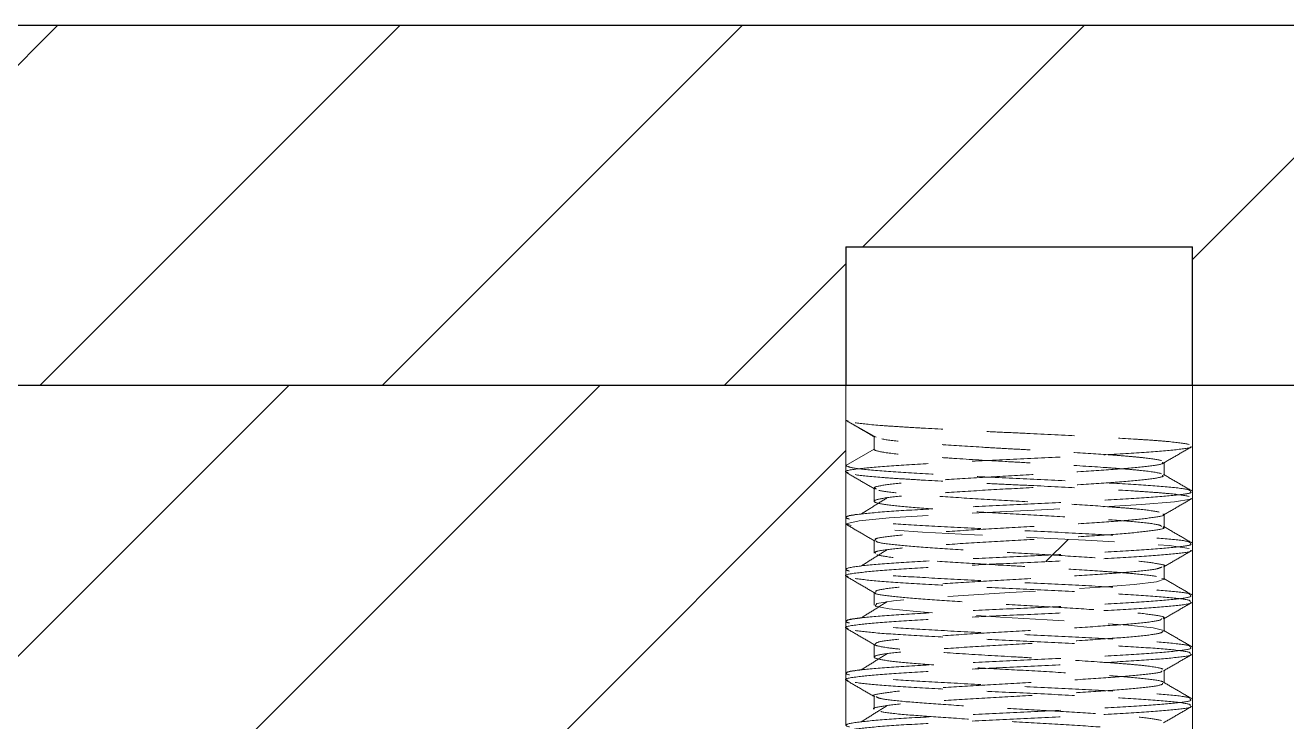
# Model space of a CAD drawing. Header units: millimetres. Extents: x 49 to 161, y 48 to 86.
# Drawn here: x 90.33 to 108.54, y 75.81 to 85.86 of the extents above; entities that cross this region are included whole.
import ezdxf

# ---------------------------------------------------------------- set-up
doc = ezdxf.new("R2010")
doc.units = ezdxf.units.MM
doc.linetypes.add('HIDDEN', pattern=[1.905, 1.27, -0.635])

msp = doc.modelspace()

# ---------------------------------------------------------------- hatches: boundary and pattern name
h = msp.add_hatch()
h.set_pattern_fill('ANSI31', color=256, scale=1.1)
h.paths.add_polyline_path([(160.714, 85.863), (48.692, 85.863), (48.692, 47.73), (160.714, 47.73)])
h.paths.add_polyline_path([(102.175, 80.663), (102.175, 82.663), (107.175, 82.663), (107.175, 80.663), (157.175, 80.663), (157.175, 50.663), (52.175, 50.663), (52.175, 80.663)], flags=16)
h = msp.add_hatch()
h.set_pattern_fill('ANSI31', color=256)
edge = h.paths.add_edge_path()
edge.add_spline(control_points=[(97.943, 74.92), (98.007, 74.963), (98.083, 75.006), (98.251, 75.093), (98.344, 75.136), (98.546, 75.221), (98.656, 75.263), (98.886, 75.343), (99.006, 75.381), (99.259, 75.454), (99.388, 75.487), (99.65, 75.547), (99.785, 75.573), (100.05, 75.616), (100.18, 75.632), (100.437, 75.655), (100.561, 75.66), (100.736, 75.66), (100.792, 75.659), (100.902, 75.653), (100.955, 75.648), (101.106, 75.631), (101.196, 75.615), (101.356, 75.572), (101.425, 75.545), (101.538, 75.486), (101.582, 75.453), (101.646, 75.381), (101.665, 75.342), (101.679, 75.262), (101.673, 75.22), (101.637, 75.135), (101.607, 75.092), (101.524, 75.006), (101.471, 74.963), (101.407, 74.92)], knot_values=[0, 0, 0, 0, 0.0625, 0.0625, 0.125, 0.125, 0.1875, 0.1875, 0.25, 0.25, 0.3125, 0.3125, 0.375, 0.375, 0.4375, 0.4375, 0.5, 0.5, 0.53125, 0.53125, 0.5625, 0.5625, 0.625, 0.625, 0.6875, 0.6875, 0.75, 0.75, 0.8125, 0.8125, 0.875, 0.875, 0.9375, 0.9375, 1, 1, 1, 1], degree=3, periodic=0)
edge.add_line((101.675, 75.291), (101.675, 72.663))
edge.add_line((101.675, 72.663), (102.175, 72.663))
edge.add_line((102.175, 72.663), (102.175, 72.757))
edge.add_line((102.175, 72.757), (102.175, 73.413))
edge.add_spline(control_points=[(102.175, 73.413), (102.164, 73.418), (102.165, 73.423), (102.175, 73.427)], knot_values=[0.937015, 0.937015, 0.937015, 0.937015, 0.97404, 0.97404, 0.97404, 0.97404], degree=3, periodic=0)
edge.add_spline(control_points=[(102.365, 73.46), (102.365, 73.46), (102.271, 73.449), (102.198, 73.438), (102.175, 73.427)], knot_values=[0.849205, 0.849205, 0.849205, 0.849205, 0.849252, 0.937015, 0.937015, 0.937015, 0.937015], degree=3, periodic=0)
edge.add_line((102.175, 73.427), (102.175, 73.507))
edge.add_spline(control_points=[(102.175, 73.507), (102.175, 73.507), (102.175, 73.507), (102.175, 73.507)], knot_values=[0.50672, 0.50672, 0.50672, 0.50672, 0.506912, 0.506912, 0.506912, 0.506912], degree=3, periodic=0)
edge.add_spline(control_points=[(102.175, 73.507), (102.175, 73.523), (102.295, 73.551), (102.761, 73.594), (103.188, 73.619), (103.423, 73.632), (103.423, 73.632)], knot_values=[0.337995, 0.337995, 0.337995, 0.337995, 0.401246, 0.45425, 0.506598, 0.50672, 0.50672, 0.50672, 0.50672], degree=3, periodic=0)
edge.add_spline(control_points=[(102.397, 73.558), (102.459, 73.597), (102.544, 73.65), (102.628, 73.703), (102.649, 73.716)], knot_values=[0.326628, 0.326628, 0.326628, 0.326628, 0.826649, 1, 1, 1, 1], degree=3, periodic=0)
edge.add_line((102.649, 73.716), (102.581, 73.73))
edge.add_line((102.581, 73.73), (102.581, 73.935))
edge.add_spline(control_points=[(102.607, 73.929), (102.604, 73.936), (102.597, 73.957), (102.835, 73.993), (103.269, 74.03), (103.861, 74.07), (104.537, 74.109), (105.229, 74.147), (105.774, 74.182), (106.053, 74.202), (106.147, 74.21)], knot_values=[0.228092, 0.228092, 0.228092, 0.228092, 0.292441, 0.400954, 0.507421, 0.61524, 0.723043, 0.829523, 0.938033, 1, 1, 1, 1], degree=3, periodic=0)
edge.add_line((106.147, 74.21), (105.84, 74.233))
edge.add_line((105.84, 74.233), (105.212, 74.273))
edge.add_line((105.212, 74.273), (104.539, 74.311))
edge.add_line((104.539, 74.311), (103.872, 74.351))
edge.add_line((103.872, 74.351), (103.291, 74.39))
edge.add_line((103.291, 74.39), (102.862, 74.428))
edge.add_line((102.862, 74.428), (102.647, 74.464))
edge.add_spline(control_points=[(102.647, 74.464), (102.626, 74.451), (102.543, 74.399), (102.459, 74.347), (102.397, 74.308)], knot_values=[0.334489, 0.334489, 0.334489, 0.334489, 0.49998, 1, 1, 1, 1], degree=3, periodic=0)
edge.add_spline(control_points=[(102.407, 74.308), (102.393, 74.307), (102.202, 74.29), (102.188, 74.273), (102.175, 74.257)], knot_values=[0, 0, 0, 0, 0.07601, 1, 1, 1, 1], degree=3, periodic=0)
edge.add_line((102.175, 74.257), (102.175, 74.913))
edge.add_spline(control_points=[(102.175, 74.913), (102.164, 74.918), (102.165, 74.923), (102.175, 74.927)], knot_values=[0.936937, 0.936937, 0.936937, 0.936937, 0.97391, 0.97391, 0.97391, 0.97391], degree=3, periodic=0)
edge.add_line((102.175, 74.927), (102.175, 75.007))
edge.add_line((102.175, 75.007), (102.175, 75.663))
edge.add_spline(control_points=[(102.175, 75.663), (102.164, 75.668), (102.165, 75.673), (102.175, 75.677)], knot_values=[0.936981, 0.936981, 0.936981, 0.936981, 0.973988, 0.973988, 0.973988, 0.973988], degree=3, periodic=0)
edge.add_line((102.175, 75.677), (102.175, 75.757))
edge.add_line((102.175, 75.757), (102.175, 76.413))
edge.add_spline(control_points=[(102.175, 76.413), (102.164, 76.418), (102.165, 76.423), (102.175, 76.427)], knot_values=[0.936963, 0.936963, 0.936963, 0.936963, 0.973962, 0.973962, 0.973962, 0.973962], degree=3, periodic=0)
edge.add_line((102.175, 76.427), (102.175, 76.507))
edge.add_line((102.175, 76.507), (102.175, 77.163))
edge.add_spline(control_points=[(102.175, 77.163), (102.164, 77.168), (102.165, 77.173), (102.175, 77.177)], knot_values=[0.937015, 0.937015, 0.937015, 0.937015, 0.97404, 0.97404, 0.97404, 0.97404], degree=3, periodic=0)
edge.add_spline(control_points=[(104.226, 77.33), (104.215, 77.329), (103.933, 77.316), (103.404, 77.287), (102.758, 77.25), (102.358, 77.212), (102.198, 77.188), (102.175, 77.177)], knot_values=[0.531656, 0.531656, 0.531656, 0.531656, 0.536155, 0.641404, 0.744682, 0.849252, 0.937015, 0.937015, 0.937015, 0.937015], degree=3, periodic=0)
edge.add_line((102.175, 77.177), (102.175, 77.257))
edge.add_line((102.175, 77.257), (102.175, 77.913))
edge.add_spline(control_points=[(102.175, 77.913), (102.164, 77.918), (102.165, 77.923), (102.175, 77.927)], knot_values=[0.936963, 0.936963, 0.936963, 0.936963, 0.973958, 0.973958, 0.973958, 0.973958], degree=3, periodic=0)
edge.add_spline(control_points=[(107.147, 78.268), (107.121, 78.256), (106.919, 78.231), (106.478, 78.195), (105.799, 78.156), (105.008, 78.115), (104.177, 78.079), (103.404, 78.037), (102.758, 78), (102.358, 77.962), (102.198, 77.938), (102.175, 77.927)], knot_values=[0.030823, 0.030823, 0.030823, 0.030823, 0.120334, 0.22423, 0.328124, 0.433141, 0.536098, 0.641342, 0.744614, 0.849178, 0.936963, 0.936963, 0.936963, 0.936963], degree=3, periodic=0)
edge.add_line((102.175, 77.927), (102.175, 77.933))
edge.add_spline(control_points=[(102.175, 77.927), (102.198, 77.938), (102.358, 77.962), (102.758, 78), (103.404, 78.037), (104.177, 78.079), (105.008, 78.115), (105.799, 78.156), (106.478, 78.195), (106.919, 78.231), (107.121, 78.256), (107.147, 78.268)], knot_values=[0.030823, 0.030823, 0.030823, 0.030823, 0.118609, 0.223173, 0.326445, 0.431688, 0.534645, 0.639662, 0.743557, 0.847452, 0.936963, 0.936963, 0.936963, 0.936963], degree=3, periodic=0)
edge.add_spline(control_points=[(107.147, 78.268), (107.149, 78.269), (107.15, 78.27), (107.152, 78.271)], knot_values=[0.951504, 0.951504, 0.951504, 0.951504, 0.965116, 0.965116, 0.965116, 0.965116], degree=3, periodic=0)
edge.add_spline(control_points=[(107.152, 78.271), (107.153, 78.272), (107.155, 78.274), (107.152, 78.277), (107.15, 78.279)], knot_values=[0, 0, 0, 0, 0.0069, 0.022218, 0.022218, 0.022218, 0.022218], degree=3, periodic=0)
edge.add_line((107.121, 78.312), (106.838, 78.351))
edge.add_line((106.838, 78.351), (106.325, 78.389))
edge.add_line((106.325, 78.389), (105.631, 78.429))
edge.add_line((105.631, 78.429), (104.835, 78.468))
edge.add_line((104.835, 78.468), (104.031, 78.507))
edge.add_line((104.031, 78.507), (103.418, 78.539))
edge.add_spline(control_points=[(103.418, 78.539), (103.339, 78.534), (103.091, 78.515), (102.771, 78.484), (102.577, 78.452), (102.6, 78.434), (102.607, 78.429)], knot_values=[0.704611, 0.704611, 0.704611, 0.704611, 0.749893, 0.853827, 0.958889, 1, 1, 1, 1], degree=3, periodic=0)
edge.add_line((103.418, 78.539), (103.282, 78.547))
edge.add_line((103.282, 78.547), (102.694, 78.585))
edge.add_line((102.694, 78.585), (102.307, 78.625))
edge.add_line((102.307, 78.625), (102.175, 78.663))
edge.add_line((102.175, 78.663), (102.175, 78.757))
edge.add_line((102.175, 78.757), (102.175, 79.413))
edge.add_spline(control_points=[(102.175, 79.413), (102.164, 79.418), (102.165, 79.423), (102.175, 79.427)], knot_values=[0.936981, 0.936981, 0.936981, 0.936981, 0.973988, 0.973988, 0.973988, 0.973988], degree=3, periodic=0)
edge.add_spline(control_points=[(102.364, 79.46), (102.27, 79.449), (102.197, 79.438), (102.175, 79.427)], knot_values=[0.849643, 0.849643, 0.849643, 0.849643, 0.936981, 0.936981, 0.936981, 0.936981], degree=3, periodic=0)
edge.add_line((102.175, 79.427), (102.175, 79.507))
edge.add_line((102.175, 79.507), (102.175, 80.163))
edge.add_line((102.175, 80.163), (102.175, 80.663))
edge.add_line((102.175, 80.663), (80.871, 80.663))
edge.add_line((80.871, 80.663), (80.871, 79.051))
edge.add_spline(control_points=[(80.871, 79.163), (80.871, 79.064), (80.863, 78.967), (80.835, 78.775), (80.813, 78.68), (80.756, 78.498), (80.722, 78.412), (80.64, 78.249), (80.592, 78.172), (80.489, 78.034), (80.433, 77.972), (80.311, 77.862), (80.247, 77.815), (80.047, 77.703), (79.903, 77.663), (79.759, 77.663)], knot_values=[0, 0, 0, 0, 0.125, 0.125, 0.25, 0.25, 0.375, 0.375, 0.5, 0.5, 0.625, 0.625, 0.75, 0.75, 1, 1, 1, 1], degree=3, periodic=0)
edge.add_line((79.759, 77.663), (78.345, 77.663))
edge.add_line((78.345, 77.663), (68.425, 77.663))
edge.add_line((68.425, 77.663), (68.425, 64.663))
edge.add_line((68.425, 64.663), (73.425, 64.663))
edge.add_spline(control_points=[(73.425, 64.663), (73.7, 64.75), (74.33, 64.949), (75.183, 65.221), (75.999, 65.482), (76.747, 65.723), (77.579, 65.992), (78.52, 66.298), (79.457, 66.605), (80.314, 66.889), (81.029, 67.126), (81.725, 67.358), (82.607, 67.653), (83.582, 67.981), (84.532, 68.303), (85.363, 68.586), (86.319, 68.912), (87.339, 69.262), (88.311, 69.596), (89.081, 69.861), (89.828, 70.119), (90.638, 70.4), (91.3, 70.629), (91.68, 70.761), (91.75, 70.785)], knot_values=[0.229022, 0.229022, 0.229022, 0.229022, 0.263589, 0.308157, 0.336215, 0.366021, 0.402236, 0.440909, 0.484435, 0.520237, 0.548985, 0.574488, 0.608142, 0.66028, 0.697514, 0.728245, 0.765294, 0.8184, 0.857282, 0.888313, 0.915847, 0.951777, 0.99088, 0.999813, 0.999813, 0.999813, 0.999813], degree=3, periodic=0)
edge.add_spline(control_points=[(91.75, 70.785), (91.939, 70.912), (92.128, 71.039), (92.942, 71.584), (93.566, 72.003), (94.816, 72.84), (95.441, 73.257), (96.379, 73.882), (96.692, 74.091), (97.317, 74.506), (97.63, 74.713), (97.943, 74.92)], knot_values=[0.000003, 0.000003, 0.000003, 0.000003, 0.075562, 0.075562, 0.325562, 0.325562, 0.575562, 0.575562, 0.700562, 0.700562, 0.825559, 0.825559, 0.825559, 0.825559], degree=3, periodic=0)

# ---------------------------------------------------------------- linework, layer by layer
at = {"color": 7, "linetype": 'Continuous', "lineweight": 25}
for p, q in [((102.175, 82.663), (102.175, 80.663)), ((102.175, 82.663), (107.175, 82.663)), ((107.175, 80.663), (107.175, 82.663)), ((157.175, 80.663), (52.175, 80.663))]:
    msp.add_line(p, q, dxfattribs=at)
at = {"color": 7, "linetype": 'HIDDEN', "lineweight": 18}
for p, q in [((102.175, 80.663), (102.175, 80.163)), ((107.175, 79.788), (107.175, 80.663)), ((102.175, 80.163), (102.208, 80.154)), ((102.175, 80.163), (102.175, 79.507)), ((102.581, 79.929), (102.175, 80.163)), ((102.581, 79.929), (102.613, 79.918)), ((102.581, 79.741), (102.581, 79.929)), ((107.175, 79.132), (107.175, 79.788)), ((102.175, 79.507), (102.581, 79.741)), ((102.175, 79.507), (102.175, 79.413)), ((102.175, 79.413), (102.175, 78.757)), ((106.769, 79.366), (106.769, 79.554)), ((102.581, 79.179), (102.581, 78.991)), ((102.581, 79.179), (102.581, 78.991)), ((107.175, 79.038), (107.175, 79.132)), ((107.175, 78.382), (107.175, 79.038)), ((102.175, 78.757), (102.175, 78.663)), ((102.175, 78.663), (102.208, 78.654)), ((102.175, 78.663), (102.175, 78.007)), ((106.769, 78.616), (106.769, 78.804)), ((102.581, 78.429), (102.581, 78.241)), ((102.581, 78.429), (102.581, 78.241)), ((107.175, 78.288), (107.175, 78.382)), ((107.175, 77.632), (107.175, 78.288)), ((102.175, 78.007), (102.175, 77.913)), ((106.769, 77.866), (106.769, 78.054)), ((102.175, 77.913), (102.175, 77.257)), ((102.581, 77.679), (102.581, 77.491)), ((102.581, 77.679), (102.581, 77.491)), ((107.175, 77.538), (107.175, 77.632)), ((107.175, 76.882), (107.175, 77.538)), ((102.175, 77.257), (102.175, 77.163)), ((106.769, 77.116), (106.769, 77.304)), ((102.175, 77.163), (102.175, 76.507)), ((102.581, 76.929), (102.581, 76.741)), ((102.581, 76.929), (102.581, 76.741)), ((107.175, 76.788), (107.175, 76.882)), ((107.175, 76.132), (107.175, 76.788)), ((102.175, 76.507), (102.175, 76.413)), ((106.769, 76.366), (106.769, 76.554)), ((102.175, 76.413), (102.175, 75.757)), ((102.581, 76.179), (102.581, 75.991)), ((102.581, 76.179), (102.581, 75.991)), ((107.175, 76.038), (107.175, 76.132)), ((107.175, 75.382), (107.175, 76.038))]:
    msp.add_line(p, q, dxfattribs=at)
msp.add_lwpolyline([(48.692, 85.863), (160.714, 85.863), (160.714, 47.73), (48.692, 47.73)], close=True)
at = {"color": 7, "linetype": 'HIDDEN', "lineweight": 18, "flags": 128}
for points in [[(107.15, 79.029), (107.154, 79.023), (106.916, 78.983), (106.443, 78.945), (105.782, 78.906), (104.996, 78.866), (104.192, 78.828), (103.422, 78.788), (102.797, 78.75), (102.365, 78.71), (102.175, 78.663), (102.307, 78.625), (102.694, 78.585), (103.282, 78.547), (104.031, 78.507), (104.835, 78.468), (105.631, 78.429), (106.325, 78.389), (106.838, 78.351), (107.127, 78.311), (107.127, 78.311)], [(106.736, 77.878), (106.769, 77.866), (106.658, 77.828), (106.334, 77.788), (105.842, 77.75), (105.214, 77.71), (104.541, 77.672), (103.874, 77.632), (103.292, 77.593), (102.863, 77.555), (102.62, 77.514), (102.598, 77.477), (102.797, 77.437), (103.193, 77.398), (103.746, 77.359), (104.404, 77.319), (105.078, 77.281), (105.724, 77.241), (106.247, 77.203), (106.609, 77.163), (106.764, 77.124), (106.764, 77.124)]]:
    msp.add_lwpolyline(points, dxfattribs=at)
at = {"color": 7, "linetype": 'HIDDEN', "lineweight": 18}
for points, knots in [([(102.183, 80.154), (102.251, 80.115), (102.387, 80.036), (102.522, 79.957), (102.59, 79.918)], [0, 0, 0, 0, 0.500132, 1, 1, 1, 1]), ([(102.307, 80.125), (102.395, 80.111), (102.528, 80.097), (102.777, 80.078), (102.867, 80.072), (103.062, 80.06), (103.168, 80.053), (103.509, 80.034), (103.765, 80.02), (104.164, 80), (104.299, 79.993), (104.568, 79.981), (104.701, 79.975), (105.103, 79.956), (105.376, 79.942), (105.886, 79.915), (106.123, 79.902), (106.426, 79.883), (106.519, 79.877), (106.69, 79.865), (106.769, 79.858), (106.976, 79.838), (107.075, 79.824), (107.127, 79.811)], [0, 0, 0, 0, 0.125, 0.125, 0.1875, 0.1875, 0.25, 0.25, 0.375, 0.375, 0.4375, 0.4375, 0.5, 0.5, 0.625, 0.625, 0.75, 0.75, 0.8125, 0.8125, 0.875, 0.875, 1, 1, 1, 1]), ([(107.15, 79.779), (107.152, 79.777), (107.168, 79.762), (106.942, 79.733), (106.478, 79.695), (105.799, 79.656), (105.008, 79.615), (104.177, 79.579), (103.404, 79.537), (102.758, 79.5), (102.308, 79.457), (102.12, 79.426), (102.195, 79.407), (102.208, 79.404)], [0, 0, 0, 0, 0.015314, 0.120334, 0.224233, 0.328131, 0.433152, 0.536112, 0.64136, 0.744635, 0.849203, 0.973988, 1, 1, 1, 1]), ([(106.729, 79.577), (106.685, 79.59), (106.602, 79.604), (106.429, 79.624), (106.363, 79.63), (106.219, 79.643), (106.142, 79.649), (105.888, 79.668), (105.69, 79.681), (105.262, 79.708), (105.034, 79.722), (104.696, 79.74), (104.585, 79.746), (104.36, 79.759), (104.247, 79.765), (103.913, 79.786), (103.698, 79.799), (103.413, 79.819), (103.324, 79.825), (103.16, 79.838), (103.085, 79.844), (102.877, 79.863), (102.765, 79.877), (102.691, 79.89)], [0, 0, 0, 0, 0.125, 0.125, 0.1875, 0.1875, 0.25, 0.25, 0.375, 0.375, 0.5, 0.5, 0.5625, 0.5625, 0.625, 0.625, 0.75, 0.75, 0.8125, 0.8125, 0.875, 0.875, 1, 1, 1, 1]), ([(106.759, 79.543), (106.827, 79.582), (106.963, 79.661), (107.099, 79.74), (107.167, 79.779)], [0, 0, 0, 0, 0.499869, 1, 1, 1, 1]), ([(106.729, 79.389), (106.679, 79.404), (106.58, 79.42), (106.372, 79.442), (106.293, 79.449), (106.122, 79.463), (106.028, 79.47), (105.72, 79.492), (105.48, 79.507), (105.105, 79.53), (104.978, 79.537), (104.724, 79.551), (104.6, 79.558), (104.219, 79.579), (103.963, 79.595), (103.615, 79.618), (103.505, 79.625), (103.302, 79.64), (103.209, 79.646), (102.955, 79.667), (102.814, 79.682), (102.627, 79.713), (102.581, 79.728), (102.581, 79.741)], [0, 0, 0, 0, 0.125, 0.125, 0.1875, 0.1875, 0.25, 0.25, 0.375, 0.375, 0.4375, 0.4375, 0.5, 0.5, 0.625, 0.625, 0.6875, 0.6875, 0.75, 0.75, 0.875, 0.875, 1, 1, 1, 1]), ([(102.175, 79.507), (102.2, 79.494), (102.253, 79.469), (102.658, 79.428), (103.261, 79.391), (104.015, 79.35), (104.841, 79.312), (105.648, 79.273), (106.355, 79.233), (106.868, 79.196), (107.138, 79.163), (107.137, 79.146), (107.136, 79.142)], [0, 0, 0, 0, 0.106764, 0.21468, 0.320479, 0.428629, 0.534751, 0.642203, 0.749656, 0.855778, 0.963927, 1, 1, 1, 1]), ([(102.183, 79.404), (102.251, 79.365), (102.387, 79.286), (102.522, 79.207), (102.59, 79.168)], [0, 0, 0, 0, 0.500131, 1, 1, 1, 1]), ([(106.743, 79.554), (106.749, 79.549), (106.772, 79.531), (106.578, 79.499), (106.184, 79.46), (105.616, 79.422), (104.954, 79.381), (104.258, 79.344), (103.61, 79.303), (103.07, 79.266), (102.712, 79.226), (102.552, 79.193), (102.601, 79.174), (102.618, 79.168)], [0, 0, 0, 0, 0.039618, 0.141558, 0.242408, 0.343257, 0.445197, 0.545135, 0.647296, 0.747539, 0.849039, 0.950541, 1, 1, 1, 1]), ([(102.307, 79.375), (102.395, 79.361), (102.528, 79.347), (102.777, 79.328), (102.867, 79.322), (103.062, 79.31), (103.168, 79.303), (103.509, 79.284), (103.765, 79.27), (104.164, 79.25), (104.299, 79.243), (104.568, 79.231), (104.701, 79.225), (105.103, 79.206), (105.376, 79.192), (105.886, 79.165), (106.123, 79.152), (106.426, 79.133), (106.519, 79.127), (106.69, 79.115), (106.769, 79.108), (106.976, 79.088), (107.075, 79.074), (107.127, 79.061)], [0, 0, 0, 0, 0.125, 0.125, 0.1875, 0.1875, 0.25, 0.25, 0.375, 0.375, 0.4375, 0.4375, 0.5, 0.5, 0.625, 0.625, 0.75, 0.75, 0.8125, 0.8125, 0.875, 0.875, 1, 1, 1, 1]), ([(106.742, 79.367), (106.749, 79.362), (106.772, 79.344), (106.578, 79.311), (106.184, 79.273), (105.616, 79.234), (104.954, 79.193), (104.258, 79.157), (103.61, 79.115), (103.072, 79.078), (102.705, 79.038), (102.548, 78.999), (102.616, 78.961), (102.901, 78.92), (103.377, 78.883), (103.988, 78.842), (104.674, 78.804), (105.36, 78.765), (105.974, 78.725), (106.44, 78.688), (106.707, 78.654), (106.725, 78.634), (106.731, 78.628)], [0, 0, 0, 0, 0.020832, 0.074184, 0.126966, 0.179747, 0.2331, 0.285404, 0.338872, 0.391336, 0.444458, 0.497581, 0.550045, 0.603513, 0.655817, 0.709169, 0.761952, 0.814732, 0.868085, 0.920389, 0.973857, 1, 1, 1, 1]), ([(107.166, 79.142), (107.098, 79.181), (106.962, 79.26), (106.826, 79.339), (106.758, 79.378)], [0, 0, 0, 0, 0.5001315, 1, 1, 1, 1]), ([(107.143, 79.132), (107.151, 79.127), (107.179, 79.109), (106.948, 79.077), (106.477, 79.038), (105.799, 79), (105.008, 78.959), (104.177, 78.922), (103.403, 78.881), (102.761, 78.844), (102.295, 78.801), (102.121, 78.76), (102.265, 78.719), (102.655, 78.678), (103.262, 78.641), (104.015, 78.6), (104.841, 78.562), (105.648, 78.523), (106.355, 78.483), (106.868, 78.446), (107.138, 78.413), (107.137, 78.396), (107.136, 78.392)], [0, 0, 0, 0, 0.020786, 0.074018, 0.126683, 0.179347, 0.23258, 0.284769, 0.338117, 0.390465, 0.443469, 0.50672, 0.559384, 0.612617, 0.664806, 0.718154, 0.770502, 0.823506, 0.87651, 0.928858, 0.982206, 1, 1, 1, 1]), ([(102.772, 79.043), (102.709, 79.004), (102.585, 78.925), (102.459, 78.847), (102.397, 78.808)], [0, 0, 0, 0, 0.4999797, 1, 1, 1, 1]), ([(106.698, 78.835), (106.639, 78.848), (106.541, 78.862), (106.35, 78.882), (106.278, 78.888), (106.125, 78.9), (106.042, 78.906), (105.772, 78.926), (105.565, 78.939), (105.127, 78.966), (104.897, 78.979), (104.452, 79.003), (104.222, 79.017), (103.784, 79.044), (103.577, 79.057), (103.306, 79.077), (103.224, 79.083), (103.071, 79.095), (102.999, 79.101), (102.808, 79.121), (102.71, 79.135), (102.651, 79.148)], [0, 0, 0, 0, 0.125, 0.125, 0.1875, 0.1875, 0.25, 0.25, 0.375, 0.375, 0.5, 0.5, 0.625, 0.625, 0.75, 0.75, 0.8125, 0.8125, 0.875, 0.875, 1, 1, 1, 1]), ([(106.759, 78.793), (106.827, 78.832), (106.963, 78.911), (107.099, 78.99), (107.167, 79.029)], [0, 0, 0, 0, 0.499869, 1, 1, 1, 1]), ([(102.407, 78.808), (102.393, 78.807), (102.202, 78.79), (102.188, 78.773), (102.175, 78.757)], [0, 0, 0, 0, 0.07601, 1, 1, 1, 1]), ([(106.751, 78.804), (106.757, 78.802), (106.79, 78.786), (106.632, 78.757), (106.281, 78.717), (105.739, 78.68), (105.092, 78.639), (104.396, 78.602), (103.733, 78.561), (103.165, 78.523), (102.771, 78.484), (102.577, 78.452), (102.6, 78.434), (102.607, 78.429)], [0, 0, 0, 0, 0.020081, 0.124688, 0.229298, 0.332608, 0.437897, 0.540894, 0.645954, 0.749893, 0.853827, 0.958889, 1, 1, 1, 1]), ([(102.183, 78.654), (102.251, 78.615), (102.387, 78.536), (102.522, 78.457), (102.59, 78.418)], [0, 0, 0, 0, 0.500131, 1, 1, 1, 1]), ([(106.751, 78.617), (106.757, 78.614), (106.79, 78.599), (106.632, 78.57), (106.281, 78.53), (105.739, 78.492), (105.092, 78.451), (104.396, 78.414), (103.733, 78.374), (103.165, 78.335), (102.771, 78.297), (102.577, 78.264), (102.6, 78.246), (102.607, 78.241)], [0, 0, 0, 0, 0.020291, 0.124896, 0.229504, 0.332811, 0.438098, 0.541093, 0.646151, 0.750088, 0.85402, 0.95908, 1, 1, 1, 1]), ([(107.166, 78.392), (107.098, 78.431), (106.962, 78.51), (106.826, 78.589), (106.758, 78.628)], [0, 0, 0, 0, 0.500131, 1, 1, 1, 1]), ([(107.143, 78.382), (107.151, 78.377), (107.179, 78.359), (106.948, 78.327), (106.477, 78.288), (105.799, 78.25), (105.008, 78.209), (104.177, 78.172), (103.403, 78.131), (102.761, 78.094), (102.295, 78.051), (102.121, 78.01), (102.265, 77.969), (102.655, 77.928), (103.262, 77.891), (104.015, 77.85), (104.841, 77.812), (105.648, 77.773), (106.355, 77.733), (106.868, 77.696), (107.138, 77.663), (107.137, 77.646), (107.136, 77.642)], [0, 0, 0, 0, 0.020786, 0.074018, 0.126683, 0.179347, 0.23258, 0.284769, 0.338117, 0.390465, 0.443469, 0.50672, 0.559384, 0.612617, 0.664806, 0.718154, 0.770502, 0.823506, 0.87651, 0.928858, 0.982206, 1, 1, 1, 1]), ([(102.613, 78.418), (102.613, 78.414), (102.613, 78.397), (102.838, 78.365), (103.266, 78.328), (103.859, 78.288), (104.534, 78.249), (105.227, 78.211), (105.856, 78.17), (106.37, 78.133), (106.676, 78.092), (106.805, 78.067), (106.769, 78.054), (106.769, 78.054)], [0, 0, 0, 0, 0.032052, 0.140644, 0.247199, 0.355087, 0.46298, 0.569531, 0.678124, 0.784353, 0.892709, 0.999911, 1, 1, 1, 1]), ([(107.15, 78.279), (107.152, 78.277), (107.168, 78.262), (106.942, 78.233), (106.478, 78.195), (105.799, 78.156), (105.008, 78.115), (104.177, 78.079), (103.404, 78.037), (102.758, 78), (102.308, 77.957), (102.12, 77.926), (102.195, 77.907), (102.208, 77.904)], [0, 0, 0, 0, 0.015318, 0.120334, 0.22423, 0.328124, 0.433141, 0.536098, 0.641342, 0.744614, 0.849178, 0.973958, 1, 1, 1, 1]), ([(102.772, 78.293), (102.709, 78.254), (102.585, 78.175), (102.459, 78.097), (102.397, 78.058)], [0, 0, 0, 0, 0.4999797, 1, 1, 1, 1]), ([(106.658, 77.905), (106.584, 77.919), (106.472, 77.932), (106.264, 77.952), (106.189, 77.958), (106.025, 77.97), (105.936, 77.976), (105.651, 77.996), (105.436, 78.01), (105.102, 78.03), (104.989, 78.037), (104.763, 78.049), (104.652, 78.055), (104.315, 78.074), (104.087, 78.087), (103.659, 78.114), (103.461, 78.128), (103.207, 78.147), (103.13, 78.153), (102.986, 78.165), (102.92, 78.172), (102.747, 78.192), (102.664, 78.206), (102.62, 78.219)], [0, 0, 0, 0, 0.125, 0.125, 0.1875, 0.1875, 0.25, 0.25, 0.375, 0.375, 0.4375, 0.4375, 0.5, 0.5, 0.625, 0.625, 0.75, 0.75, 0.8125, 0.8125, 0.875, 0.875, 1, 1, 1, 1]), ([(106.759, 78.043), (106.827, 78.082), (106.963, 78.161), (107.099, 78.24), (107.167, 78.279)], [0, 0, 0, 0, 0.499869, 1, 1, 1, 1]), ([(106.736, 78.043), (106.719, 78.034), (106.678, 78.012), (106.362, 77.975), (105.86, 77.938), (105.228, 77.897), (104.536, 77.859), (103.86, 77.82), (103.268, 77.78), (102.834, 77.742), (102.597, 77.707), (102.604, 77.686), (102.607, 77.679)], [0, 0, 0, 0, 0.075819, 0.184097, 0.290246, 0.398757, 0.505233, 0.613041, 0.720854, 0.827326, 0.935838, 1, 1, 1, 1]), ([(102.183, 77.904), (102.251, 77.865), (102.387, 77.786), (102.522, 77.707), (102.59, 77.668)], [0, 0, 0, 0, 0.500131, 1, 1, 1, 1]), ([(102.307, 77.875), (102.42, 77.861), (102.644, 77.834), (103.265, 77.797), (104.014, 77.756), (104.841, 77.719), (105.648, 77.679), (106.354, 77.639), (106.872, 77.602), (107.155, 77.566), (107.146, 77.546), (107.143, 77.538)], [0, 0, 0, 0, 0.117195, 0.232091, 0.34954, 0.464787, 0.581478, 0.698169, 0.813416, 0.930864, 1, 1, 1, 1]), ([(107.166, 77.642), (107.098, 77.681), (106.962, 77.76), (106.826, 77.839), (106.758, 77.878)], [0, 0, 0, 0, 0.500131, 1, 1, 1, 1]), ([(107.143, 77.632), (107.151, 77.627), (107.179, 77.609), (106.948, 77.577), (106.477, 77.538), (105.799, 77.5), (105.008, 77.459), (104.177, 77.422), (103.403, 77.381), (102.761, 77.344), (102.295, 77.301), (102.121, 77.26), (102.265, 77.219), (102.655, 77.178), (103.262, 77.141), (104.015, 77.1), (104.841, 77.062), (105.648, 77.023), (106.355, 76.983), (106.868, 76.946), (107.138, 76.913), (107.137, 76.896), (107.136, 76.892)], [0, 0, 0, 0, 0.020786, 0.074018, 0.126683, 0.179347, 0.23258, 0.284769, 0.338117, 0.390465, 0.443469, 0.50672, 0.559384, 0.612617, 0.664806, 0.718154, 0.770502, 0.823506, 0.87651, 0.928858, 0.982206, 1, 1, 1, 1]), ([(102.6, 77.668), (102.599, 77.667), (102.588, 77.652), (102.776, 77.624), (103.163, 77.585), (103.733, 77.547), (104.395, 77.506), (105.091, 77.469), (105.738, 77.428), (106.28, 77.391), (106.632, 77.351), (106.79, 77.322), (106.757, 77.306), (106.751, 77.304)], [0, 0, 0, 0, 0.010451, 0.118826, 0.226047, 0.333259, 0.441637, 0.547883, 0.656493, 0.763067, 0.870973, 0.978886, 1, 1, 1, 1]), ([(107.15, 77.529), (107.152, 77.527), (107.168, 77.512), (106.942, 77.483), (106.478, 77.445), (105.799, 77.406), (105.008, 77.365), (104.177, 77.329), (103.404, 77.287), (102.758, 77.25), (102.308, 77.207), (102.12, 77.176), (102.195, 77.157), (102.208, 77.154)], [0, 0, 0, 0, 0.015344, 0.120367, 0.224268, 0.328169, 0.433192, 0.536155, 0.641404, 0.744682, 0.849252, 0.97404, 1, 1, 1, 1]), ([(102.772, 77.543), (102.709, 77.504), (102.585, 77.425), (102.459, 77.347), (102.397, 77.308)], [0, 0, 0, 0, 0.49998, 1, 1, 1, 1]), ([(106.759, 77.293), (106.827, 77.332), (106.963, 77.411), (107.099, 77.49), (107.167, 77.529)], [0, 0, 0, 0, 0.499869, 1, 1, 1, 1]), ([(102.407, 77.308), (102.393, 77.307), (102.202, 77.29), (102.188, 77.273), (102.175, 77.257)], [0, 0, 0, 0, 0.07601, 1, 1, 1, 1]), ([(106.732, 77.293), (106.726, 77.286), (106.708, 77.267), (106.441, 77.232), (105.974, 77.196), (105.361, 77.155), (104.676, 77.116), (103.99, 77.078), (103.377, 77.037), (102.906, 77), (102.62, 76.962), (102.605, 76.939), (102.598, 76.929)], [0, 0, 0, 0, 0.053855, 0.162386, 0.268554, 0.376847, 0.483989, 0.59112, 0.699418, 0.805584, 0.914113, 1, 1, 1, 1]), ([(102.183, 77.154), (102.251, 77.115), (102.387, 77.036), (102.522, 76.957), (102.59, 76.918)], [0, 0, 0, 0, 0.500131, 1, 1, 1, 1]), ([(102.307, 77.125), (102.42, 77.111), (102.644, 77.084), (103.265, 77.047), (104.014, 77.006), (104.841, 76.969), (105.648, 76.929), (106.354, 76.889), (106.872, 76.852), (107.155, 76.816), (107.146, 76.796), (107.143, 76.788)], [0, 0, 0, 0, 0.117195, 0.232091, 0.34954, 0.464787, 0.581478, 0.698169, 0.813416, 0.930864, 1, 1, 1, 1]), ([(106.751, 77.116), (106.745, 77.106), (106.73, 77.083), (106.444, 77.045), (105.974, 77.008), (105.361, 76.968), (104.676, 76.929), (103.99, 76.89), (103.378, 76.85), (102.902, 76.813), (102.616, 76.772), (102.548, 76.734), (102.704, 76.695), (103.071, 76.655), (103.609, 76.617), (104.257, 76.576), (104.953, 76.539), (105.615, 76.499), (106.185, 76.46), (106.572, 76.422), (106.761, 76.393), (106.75, 76.379), (106.749, 76.378)], [0, 0, 0, 0, 0.042174, 0.095641, 0.147945, 0.201295, 0.254079, 0.306857, 0.360209, 0.412512, 0.465978, 0.518443, 0.571563, 0.624686, 0.677148, 0.730615, 0.782919, 0.836269, 0.889053, 0.94183, 0.995183, 1, 1, 1, 1]), ([(107.166, 76.892), (107.098, 76.931), (106.962, 77.01), (106.826, 77.089), (106.758, 77.128)], [0, 0, 0, 0, 0.5001315, 1, 1, 1, 1]), ([(107.143, 76.882), (107.151, 76.877), (107.179, 76.859), (106.948, 76.827), (106.477, 76.788), (105.799, 76.75), (105.008, 76.709), (104.177, 76.672), (103.403, 76.631), (102.761, 76.594), (102.295, 76.551), (102.121, 76.51), (102.265, 76.469), (102.655, 76.428), (103.262, 76.391), (104.015, 76.35), (104.841, 76.312), (105.648, 76.273), (106.355, 76.233), (106.868, 76.196), (107.138, 76.163), (107.137, 76.146), (107.136, 76.142)], [0, 0, 0, 0, 0.0207858, 0.0740184, 0.1266832, 0.1793471, 0.2325802, 0.284769, 0.3381169, 0.3904653, 0.4434688, 0.50672, 0.5593844, 0.6126172, 0.6648061, 0.718154, 0.7705022, 0.823506, 0.8765102, 0.9288581, 0.9822061, 1, 1, 1, 1]), ([(106.751, 76.569), (106.718, 76.583), (106.636, 76.599), (106.449, 76.622), (106.377, 76.629), (106.215, 76.643), (106.128, 76.65), (105.837, 76.671), (105.607, 76.687), (105.239, 76.709), (105.112, 76.717), (104.859, 76.731), (104.733, 76.738), (104.355, 76.759), (104.096, 76.774), (103.617, 76.805), (103.397, 76.82), (103.127, 76.84), (103.044, 76.847), (102.895, 76.862), (102.829, 76.869), (102.665, 76.892), (102.601, 76.908), (102.585, 76.922)], [0, 0, 0, 0, 0.125, 0.125, 0.1875, 0.1875, 0.25, 0.25, 0.375, 0.375, 0.4375, 0.4375, 0.5, 0.5, 0.625, 0.625, 0.75, 0.75, 0.8125, 0.8125, 0.875, 0.875, 1, 1, 1, 1]), ([(107.15, 76.779), (107.152, 76.777), (107.168, 76.762), (106.942, 76.733), (106.478, 76.695), (105.799, 76.656), (105.008, 76.615), (104.177, 76.579), (103.404, 76.537), (102.758, 76.5), (102.308, 76.457), (102.12, 76.426), (102.195, 76.407), (102.208, 76.404)], [0, 0, 0, 0, 0.015263, 0.120286, 0.224188, 0.328089, 0.433112, 0.536075, 0.641325, 0.744603, 0.849173, 0.973962, 1, 1, 1, 1]), ([(102.772, 76.793), (102.709, 76.754), (102.585, 76.675), (102.459, 76.597), (102.397, 76.558)], [0, 0, 0, 0, 0.49998, 1, 1, 1, 1]), ([(106.759, 76.543), (106.827, 76.582), (106.963, 76.661), (107.099, 76.74), (107.166, 76.779)], [0, 0, 0, 0, 0.499869, 1, 1, 1, 1]), ([(102.407, 76.558), (102.393, 76.557), (102.202, 76.54), (102.188, 76.523), (102.175, 76.507)], [0, 0, 0, 0, 0.07601, 1, 1, 1, 1]), ([(106.736, 76.543), (106.736, 76.539), (106.736, 76.522), (106.512, 76.49), (106.084, 76.453), (105.491, 76.413), (104.816, 76.374), (104.123, 76.336), (103.493, 76.295), (102.979, 76.258), (102.674, 76.217), (102.544, 76.192), (102.581, 76.179), (102.581, 76.179)], [0, 0, 0, 0, 0.031959, 0.14055, 0.247107, 0.354993, 0.462889, 0.569438, 0.678032, 0.784262, 0.892616, 0.999821, 1, 1, 1, 1]), ([(102.183, 76.404), (102.251, 76.365), (102.387, 76.286), (102.522, 76.207), (102.59, 76.168)], [0, 0, 0, 0, 0.5001309, 1, 1, 1, 1]), ([(102.307, 76.375), (102.42, 76.361), (102.644, 76.334), (103.265, 76.297), (104.014, 76.256), (104.841, 76.219), (105.648, 76.179), (106.354, 76.139), (106.872, 76.102), (107.155, 76.066), (107.146, 76.046), (107.143, 76.038)], [0, 0, 0, 0, 0.117195, 0.232091, 0.34954, 0.464787, 0.581478, 0.698169, 0.813416, 0.930864, 1, 1, 1, 1]), ([(106.742, 76.366), (106.745, 76.359), (106.752, 76.339), (106.516, 76.303), (106.082, 76.266), (105.491, 76.226), (104.815, 76.186), (104.123, 76.149), (103.493, 76.108), (102.979, 76.071), (102.674, 76.03), (102.544, 76.004), (102.581, 75.991), (102.581, 75.991)], [0, 0, 0, 0, 0.061955, 0.167191, 0.270456, 0.375009, 0.479571, 0.582828, 0.688066, 0.791014, 0.89602, 0.999913, 1, 1, 1, 1]), ([(107.166, 76.142), (107.098, 76.181), (106.962, 76.26), (106.826, 76.339), (106.758, 76.378)], [0, 0, 0, 0, 0.5001315, 1, 1, 1, 1]), ([(107.143, 76.132), (107.151, 76.127), (107.179, 76.109), (106.948, 76.077), (106.477, 76.038), (105.799, 76), (105.008, 75.959), (104.177, 75.922), (103.403, 75.881), (102.761, 75.844), (102.295, 75.801), (102.121, 75.76), (102.265, 75.719), (102.655, 75.678), (103.262, 75.641), (104.015, 75.6), (104.841, 75.562), (105.648, 75.523), (106.355, 75.483), (106.868, 75.446), (107.138, 75.413), (107.137, 75.396), (107.136, 75.392)], [0, 0, 0, 0, 0.0207858, 0.0740184, 0.1266832, 0.1793471, 0.2325802, 0.284769, 0.3381169, 0.3904653, 0.4434688, 0.50672, 0.5593844, 0.6126172, 0.6648061, 0.718154, 0.7705022, 0.823506, 0.8765102, 0.9288581, 0.9822061, 1, 1, 1, 1]), ([(102.613, 76.168), (102.63, 76.159), (102.671, 76.137), (102.987, 76.1), (103.489, 76.063), (104.121, 76.022), (104.813, 75.984), (105.49, 75.945), (106.076, 75.905), (106.531, 75.867), (106.662, 75.84), (106.729, 75.827)], [0, 0, 0, 0, 0.080924, 0.19664, 0.310076, 0.426038, 0.539828, 0.655036, 0.770256, 0.884036, 1, 1, 1, 1]), ([(107.15, 76.029), (107.152, 76.027), (107.168, 76.012), (106.942, 75.983), (106.478, 75.945), (105.799, 75.906), (105.008, 75.865), (104.177, 75.829), (103.404, 75.787), (102.758, 75.75), (102.308, 75.707), (102.12, 75.676), (102.195, 75.657), (102.208, 75.654)], [0, 0, 0, 0, 0.015314, 0.120334, 0.224233, 0.328131, 0.433152, 0.536112, 0.64136, 0.744635, 0.849203, 0.973988, 1, 1, 1, 1]), ([(102.772, 76.043), (102.709, 76.004), (102.585, 75.925), (102.459, 75.847), (102.397, 75.808)], [0, 0, 0, 0, 0.49998, 1, 1, 1, 1]), ([(102.678, 75.957), (102.682, 75.956), (102.72, 75.941), (102.996, 75.912), (103.486, 75.876), (104.122, 75.834), (104.813, 75.797), (105.489, 75.757), (106.082, 75.717), (106.511, 75.68), (106.735, 75.648), (106.736, 75.632), (106.736, 75.628)], [0, 0, 0, 0, 0.013228, 0.133088, 0.250588, 0.370704, 0.488569, 0.607904, 0.72725, 0.845106, 0.965223, 1, 1, 1, 1]), ([(106.759, 75.793), (106.827, 75.832), (106.963, 75.911), (107.099, 75.99), (107.167, 76.029)], [0, 0, 0, 0, 0.499869, 1, 1, 1, 1])]:
    msp.add_open_spline(points, degree=3, knots=knots, dxfattribs=at)

doc.saveas('drawing.dxf')
